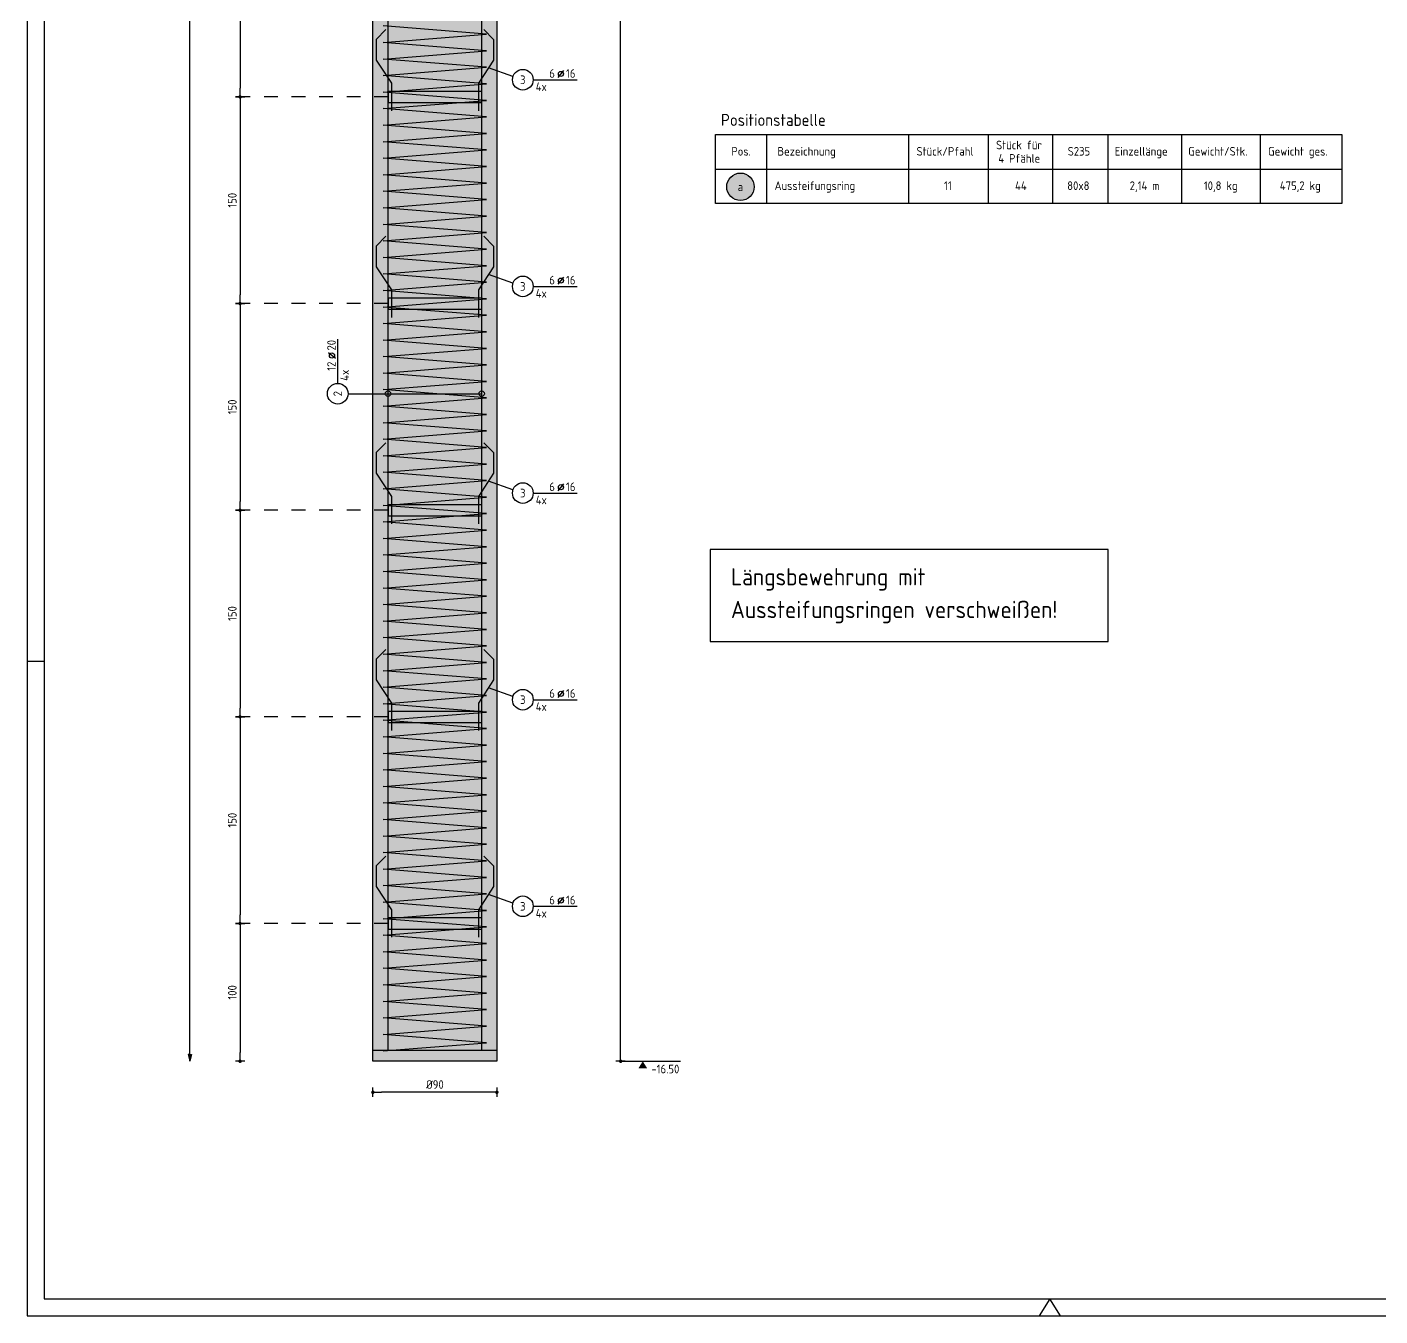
# Model space of a CAD drawing. Extents: x 1.8 to 29.5, y 2.9 to 24.8.
# Drawn here: x 10.01 to 19.83, y 2.91 to 12.26 of the extents above; entities that cross this region are included whole.
import ezdxf
from ezdxf.enums import TextEntityAlignment as Align

# ---------------------------------------------------------------- set-up
doc = ezdxf.new("R2010")
doc.units = 0
doc.header["$LTSCALE"] = 0.25
doc.linetypes.add('AUSGEZOGEN', pattern=[1000.01, 1000, 0.01])
doc.linetypes.add('DASHDOT2', pattern=[0.5, 0.25, -0.125, 0, -0.125])
for name, color, linetype in [('ACHSEN', 7, 'Continuous'), ('BETON', 7, 'Continuous'), ('grau_hell', 7, 'Continuous'), ('grau_mittel', 7, 'Continuous'), ('HILFE', 7, 'Continuous'), ('koten', 7, 'Continuous'), ('MASSE', 7, 'Continuous'), ('POS', 7, 'Continuous'), ('RAHMEN', 7, 'Continuous'), ('RND', 7, 'Continuous'), ('STAHL', 7, 'Continuous'), ('TEXT', 7, 'Continuous')]:
    doc.layers.add(name, color=color, linetype=linetype)
doc.layers.add('NOPLOT', color=7, linetype='Continuous', plot=False)
doc.styles.add('txt', font='isocp.shx')
doc.dimstyles.new('DOT_I', dxfattribs={"dimscale": 0.25, "dimtxt": 0.25, "dimasz": 0.25, "dimexe": 0.1, "dimexo": 0.3, "dimgap": 0.1, "dimtad": 1, "dimdec": 3, "dimzin": 3, "dimtxsty": 'txt', "dimblk": 'DOT', "dimblk1": 'DOT', "dimblk2": 'DOT', "dimsah": 1, "dimcen": 0.1, "dimse1": 1, "dimse2": 1, "dimazin": 0, "dimtfac": 1, "dimtdec": 4, "dimtix": 1, "dimtmove": 2, "dimatfit": 3, "dimfxl": 0, "dimtvp": 1, "dimtolj": 1, "dimtzin": 0, "dimarcsym": 0})

# ---------------------------------------------------------------- blocks, each defined once
blk = doc.blocks.new('DINA1')
at = {"layer": 'RAHMEN'}
for p, q in [((0, 59.4), (0, 0)), ((84.1, 59.4), (0, 59.4)), ((84.1, 0), (84.1, 59.4)), ((0, 0), (84.1, 0))]:
    blk.add_line(p, q, dxfattribs=at)
at = {"layer": 'RAHMEN', "color": 7, "linetype": 'Continuous'}
for p, q in [((41.74, 59.4), (42.05, 58.9)), ((42.05, 58.9), (42.36, 59.4)), ((84.1, 30.01), (83.6, 29.7)), ((83.6, 29.7), (84.1, 29.39)), ((42.05, 0.5), (41.74, 0)), ((42.36, 0), (42.05, 0.5))]:
    blk.add_line(p, q, dxfattribs=at)
at = {"layer": 'RAHMEN', "color": 5}
for p, q in [((2, 58.9), (2, 0.5)), ((83.6, 58.9), (2, 58.9)), ((83.6, 0.5), (83.6, 58.9)), ((2, 0.5), (83.6, 0.5))]:
    blk.add_line(p, q, dxfattribs=at)
at = {"layer": 'RAHMEN', "color": 7}
for p, q in [((21, 0), (21, 0.5)), ((46.1, 0), (46.1, 0.5)), ((65.1, 0.5), (65.1, 0))]:
    blk.add_line(p, q, dxfattribs=at)
at = {"layer": 'RAHMEN', "color": 7, "style": 'txt'}
blk.add_text('DIN A1   0.5 m2', height=0.25, dxfattribs=at).set_placement((1.989, 0.133))
blk = doc.blocks.new('DOT')
at = {"layer": 'MASSE', "color": 7, "linetype": 'Continuous'}
for p, q in [((0, 0), (-1, 0)), ((0, 0.54), (0, -0.54))]:
    blk.add_line(p, q, dxfattribs=at)
at = {"layer": 'MASSE', "color": 7, "linetype": 'Continuous', "const_width": 0.2}
blk.add_lwpolyline([(-0.1, 0, 1), (0.1, 0, 1)], format="xyb", close=True, dxfattribs=at)
blk = doc.blocks.new('*D26')
at = {"layer": 'Defpoints', "color": 0, "linetype": 'AUSGEZOGEN', "transparency": 16777216}
for p in [(14.3204, 21.2555), (14.3204, 21.2555), (14.3204, 4.7555)]:
    blk.add_point(p, dxfattribs=at)
at = {"layer": 'MASSE', "color": 0, "linetype": 'AUSGEZOGEN', "lineweight": -2, "transparency": 16777216}
blk.add_line((14.3204, 4.818), (14.3204, 21.193), dxfattribs=at)
at = {"layer": 'MASSE', "color": 0, "linetype": 'AUSGEZOGEN', "lineweight": -2, "transparency": 16777216, "xscale": 0.0625, "yscale": 0.0625, "zscale": 0.0625}
for p, rotation in [((14.3204, 21.2555), 90), ((14.3204, 4.7555), 270)]:
    blk.add_blockref('DOT', p, dxfattribs=dict(at, rotation=rotation))
at = {"layer": 'MASSE', "color": 0, "linetype": 'AUSGEZOGEN', "transparency": 16777216, "insert": (14.2642, 13.0055), "char_height": 0.0625, "attachment_point": 5, "rotation": 90, "style": 'txt'}
blk.add_mtext('\\A1;1650', dxfattribs=at)
blk = doc.blocks.new('OKRD_U')
at = {"color": 0, "linetype": 'ByBlock'}
blk.add_solid([(-0.125, -0.202), (0.125, -0.202), (0, 0)], dxfattribs=at)
at = {"color": 0, "linetype": 'ByBlock', "style": 'txt'}
blk.add_attdef('OKRD', (0.25, -0.35), '', height=0.25, dxfattribs=at)
blk = doc.blocks.new('*D27')
at = {"layer": 'Defpoints', "color": 0, "linetype": 'AUSGEZOGEN', "transparency": 16777216}
for p in [(12.522, 4.5305), (12.522, 4.5305), (13.422, 4.5305)]:
    blk.add_point(p, dxfattribs=at)
at = {"layer": 'MASSE', "color": 0, "linetype": 'AUSGEZOGEN', "lineweight": -2, "transparency": 16777216}
blk.add_line((13.3595, 4.5305), (12.5845, 4.5305), dxfattribs=at)
at = {"layer": 'MASSE', "color": 0, "linetype": 'AUSGEZOGEN', "lineweight": -2, "transparency": 16777216, "xscale": 0.0625, "yscale": 0.0625, "zscale": 0.0625, "rotation": 180}
blk.add_blockref('DOT', (12.522, 4.5305), dxfattribs=at)
at = {"layer": 'MASSE', "color": 0, "linetype": 'AUSGEZOGEN', "lineweight": -2, "transparency": 16777216, "xscale": 0.0625, "yscale": 0.0625, "zscale": 0.0625}
blk.add_blockref('DOT', (13.422, 4.5305), dxfattribs=at)
at = {"layer": 'MASSE', "color": 0, "linetype": 'AUSGEZOGEN', "transparency": 16777216, "insert": (12.972, 4.5867), "char_height": 0.0625, "attachment_point": 5, "style": 'txt'}
blk.add_mtext('\\A1;%%C90', dxfattribs=at)
blk = doc.blocks.new('*D37')
at = {"layer": 'Defpoints', "color": 0, "linetype": 'AUSGEZOGEN', "transparency": 16777216}
for p in [(11.5578, 13.2555), (11.5578, 11.7555), (11.5578, 11.7555)]:
    blk.add_point(p, dxfattribs=at)
at = {"layer": 'MASSE', "color": 0, "linetype": 'AUSGEZOGEN', "lineweight": -2, "transparency": 16777216}
blk.add_line((11.5578, 13.193), (11.5578, 11.818), dxfattribs=at)
at = {"layer": 'MASSE', "color": 0, "linetype": 'AUSGEZOGEN', "lineweight": -2, "transparency": 16777216, "xscale": 0.0625, "yscale": 0.0625, "zscale": 0.0625}
for p, rotation in [((11.5578, 13.2555), 90), ((11.5578, 11.7555), 270)]:
    blk.add_blockref('DOT', p, dxfattribs=dict(at, rotation=rotation))
at = {"layer": 'MASSE', "color": 0, "linetype": 'AUSGEZOGEN', "transparency": 16777216, "insert": (11.5015, 12.5055), "char_height": 0.0625, "attachment_point": 5, "rotation": 90, "style": 'txt'}
blk.add_mtext('\\A1;150', dxfattribs=at)
blk = doc.blocks.new('*D38')
at = {"layer": 'Defpoints', "color": 0, "linetype": 'AUSGEZOGEN', "transparency": 16777216}
for p in [(11.5578, 11.7555), (11.5578, 10.2555), (11.5578, 10.2555)]:
    blk.add_point(p, dxfattribs=at)
at = {"layer": 'MASSE', "color": 0, "linetype": 'AUSGEZOGEN', "lineweight": -2, "transparency": 16777216}
blk.add_line((11.5578, 11.693), (11.5578, 10.318), dxfattribs=at)
at = {"layer": 'MASSE', "color": 0, "linetype": 'AUSGEZOGEN', "lineweight": -2, "transparency": 16777216, "xscale": 0.0625, "yscale": 0.0625, "zscale": 0.0625}
for p, rotation in [((11.5578, 11.7555), 90), ((11.5578, 10.2555), 270)]:
    blk.add_blockref('DOT', p, dxfattribs=dict(at, rotation=rotation))
at = {"layer": 'MASSE', "color": 0, "linetype": 'AUSGEZOGEN', "transparency": 16777216, "insert": (11.5015, 11.0055), "char_height": 0.0625, "attachment_point": 5, "rotation": 90, "style": 'txt'}
blk.add_mtext('\\A1;150', dxfattribs=at)
blk = doc.blocks.new('*D39')
at = {"layer": 'Defpoints', "color": 0, "linetype": 'AUSGEZOGEN', "transparency": 16777216}
for p in [(11.5578, 10.2555), (11.5578, 8.7555), (11.5578, 8.7555)]:
    blk.add_point(p, dxfattribs=at)
at = {"layer": 'MASSE', "color": 0, "linetype": 'AUSGEZOGEN', "lineweight": -2, "transparency": 16777216}
blk.add_line((11.5578, 10.193), (11.5578, 8.818), dxfattribs=at)
at = {"layer": 'MASSE', "color": 0, "linetype": 'AUSGEZOGEN', "lineweight": -2, "transparency": 16777216, "xscale": 0.0625, "yscale": 0.0625, "zscale": 0.0625}
for p, rotation in [((11.5578, 10.2555), 90), ((11.5578, 8.7555), 270)]:
    blk.add_blockref('DOT', p, dxfattribs=dict(at, rotation=rotation))
at = {"layer": 'MASSE', "color": 0, "linetype": 'AUSGEZOGEN', "transparency": 16777216, "insert": (11.5015, 9.5055), "char_height": 0.0625, "attachment_point": 5, "rotation": 90, "style": 'txt'}
blk.add_mtext('\\A1;150', dxfattribs=at)
blk = doc.blocks.new('*D40')
at = {"layer": 'Defpoints', "color": 0, "linetype": 'AUSGEZOGEN', "transparency": 16777216}
for p in [(11.5578, 8.7555), (11.5578, 7.2555), (11.5578, 7.2555)]:
    blk.add_point(p, dxfattribs=at)
at = {"layer": 'MASSE', "color": 0, "linetype": 'AUSGEZOGEN', "lineweight": -2, "transparency": 16777216}
blk.add_line((11.5578, 8.693), (11.5578, 7.318), dxfattribs=at)
at = {"layer": 'MASSE', "color": 0, "linetype": 'AUSGEZOGEN', "lineweight": -2, "transparency": 16777216, "xscale": 0.0625, "yscale": 0.0625, "zscale": 0.0625}
for p, rotation in [((11.5578, 8.7555), 90), ((11.5578, 7.2555), 270)]:
    blk.add_blockref('DOT', p, dxfattribs=dict(at, rotation=rotation))
at = {"layer": 'MASSE', "color": 0, "linetype": 'AUSGEZOGEN', "transparency": 16777216, "insert": (11.5015, 8.0055), "char_height": 0.0625, "attachment_point": 5, "rotation": 90, "style": 'txt'}
blk.add_mtext('\\A1;150', dxfattribs=at)
blk = doc.blocks.new('*D41')
at = {"layer": 'Defpoints', "color": 0, "linetype": 'AUSGEZOGEN', "transparency": 16777216}
for p in [(11.5578, 7.2555), (11.5578, 5.7555), (11.5578, 5.7555)]:
    blk.add_point(p, dxfattribs=at)
at = {"layer": 'MASSE', "color": 0, "linetype": 'AUSGEZOGEN', "lineweight": -2, "transparency": 16777216}
blk.add_line((11.5578, 7.193), (11.5578, 5.818), dxfattribs=at)
at = {"layer": 'MASSE', "color": 0, "linetype": 'AUSGEZOGEN', "lineweight": -2, "transparency": 16777216, "xscale": 0.0625, "yscale": 0.0625, "zscale": 0.0625}
for p, rotation in [((11.5578, 7.2555), 90), ((11.5578, 5.7555), 270)]:
    blk.add_blockref('DOT', p, dxfattribs=dict(at, rotation=rotation))
at = {"layer": 'MASSE', "color": 0, "linetype": 'AUSGEZOGEN', "transparency": 16777216, "insert": (11.5015, 6.5055), "char_height": 0.0625, "attachment_point": 5, "rotation": 90, "style": 'txt'}
blk.add_mtext('\\A1;150', dxfattribs=at)
blk = doc.blocks.new('*D42')
at = {"layer": 'Defpoints', "color": 0, "linetype": 'AUSGEZOGEN', "transparency": 16777216}
for p in [(11.5578, 5.7555), (11.5578, 4.7555), (11.5578, 4.7555)]:
    blk.add_point(p, dxfattribs=at)
at = {"layer": 'MASSE', "color": 0, "linetype": 'AUSGEZOGEN', "lineweight": -2, "transparency": 16777216}
blk.add_line((11.5578, 5.693), (11.5578, 4.818), dxfattribs=at)
at = {"layer": 'MASSE', "color": 0, "linetype": 'AUSGEZOGEN', "lineweight": -2, "transparency": 16777216, "xscale": 0.0625, "yscale": 0.0625, "zscale": 0.0625}
for p, rotation in [((11.5578, 5.7555), 90), ((11.5578, 4.7555), 270)]:
    blk.add_blockref('DOT', p, dxfattribs=dict(at, rotation=rotation))
at = {"layer": 'MASSE', "color": 0, "linetype": 'AUSGEZOGEN', "transparency": 16777216, "insert": (11.5015, 5.2555), "char_height": 0.0625, "attachment_point": 5, "rotation": 90, "style": 'txt'}
blk.add_mtext('\\A1;100', dxfattribs=at)
blk = doc.blocks.new('Pfeillinie')
at = {"layer": 'TEXT', "linetype": 'Continuous'}
blk.add_hatch(color=7, dxfattribs=at).paths.add_polyline_path([(0, 0), (-0.8, 0.2), (-0.8, 0), (-0.8, -0.2)])
at = {"layer": 'TEXT', "color": 7, "linetype": 'Continuous'}
for p, q in [((-0.8, 0), (-0.8, 0.2)), ((-0.8, 0.2), (0, 0)), ((-0.8, 0), (-0.8, -0.2)), ((-0.8, -0.2), (0, 0))]:
    blk.add_line(p, q, dxfattribs=at)
blk = doc.blocks.new('RND_LEI')
at = {"layer": 'RND', "color": 7, "linetype": 'Continuous'}
blk.add_line((1.022, 0.066), (1.19, 0.27), dxfattribs=at)
for centre, radius in [((0, 0), 0.3), ((1.106, 0.168), 0.075)]:
    blk.add_circle(centre, radius, dxfattribs=at)
at = {"layer": 'RND', "color": 7, "linetype": 'Continuous', "style": 'txt'}
blk.add_attdef('POSL', text='', height=0.25, dxfattribs=at).set_placement((0, 0), align=Align.MIDDLE)
blk.add_attdef('ANZ', text='', height=0.25, dxfattribs=at).set_placement((0.931, 0.057), align=Align.RIGHT)
for tag, p in [('DUM', (1.253, 0.057)), ('ABSTD', (1.674, 0.057)), ('POSTXT', (0.374, -0.327))]:
    blk.add_attdef(tag, p, '', height=0.25, dxfattribs=at)
blk = doc.blocks.new('pos_ausz')
at = {"layer": 'grau_hell', "true_color": 0xfcfcfc}
blk.add_hatch(color=7, dxfattribs=at).paths.add_polyline_path([(-0.4, 0, 1), (0.4, 0, 1)])
at = {"layer": 'POS', "color": 1, "linetype": 'Continuous'}
blk.add_circle((0, 0), 0.4, dxfattribs=at)
at = {"layer": 'POS', "color": 7, "linetype": 'Continuous', "style": 'txt'}
blk.add_attdef('POSNAME', text='', height=0.25, dxfattribs=at).set_placement((0, 0), align=Align.MIDDLE)
blk.add_attdef('POSABM', (0.6, 0.05), '', height=0.25, dxfattribs=at)

msp = doc.modelspace()

# ---------------------------------------------------------------- hatches: boundary and pattern name
at = {"layer": 'grau_mittel'}
msp.add_hatch(color=61, dxfattribs=at).paths.add_polyline_path([(13.422, 20.5055), (12.522, 20.5055), (12.522, 4.7555), (13.422, 4.7555)])

# ---------------------------------------------------------------- linework, layer by layer
at = {"layer": 'ACHSEN', "color": 102, "linetype": 'DASHDOT2'}
for p, q in [((12.632, 11.7555), (11.5578, 11.7555)), ((12.632, 10.2555), (11.5578, 10.2555)), ((12.632, 8.7555), (11.5578, 8.7555)), ((12.632, 7.2555), (11.5578, 7.2555)), ((12.632, 5.7555), (11.5578, 5.7555))]:
    msp.add_line(p, q, dxfattribs=at)
at = {"layer": 'BETON', "color": 6, "linetype": 'AUSGEZOGEN'}
for p, q in [((12.522, 4.7555), (12.522, 20.4555)), ((13.422, 20.4555), (13.422, 4.7555)), ((13.422, 4.7555), (12.522, 4.7555))]:
    msp.add_line(p, q, dxfattribs=at)
at = {"layer": 'HILFE', "color": 102, "linetype": 'AUSGEZOGEN'}
for p, q in [((15.3799, 11.4819), (15.3799, 10.9819)), ((16.41, 11.4819), (16.41, 10.9819)), ((16.9875, 11.4819), (16.9875, 10.9819)), ((17.4547, 11.4819), (17.4547, 10.9819)), ((17.858, 11.4819), (17.858, 10.9819)), ((18.3922, 11.4819), (18.3922, 10.9819)), ((18.962, 11.4819), (18.962, 10.9819)), ((15.008, 11.2319), (19.5549, 11.2319)), ((14.3204, 4.7555), (14.754, 4.7555))]:
    msp.add_line(p, q, dxfattribs=at)
msp.add_lwpolyline([(15.008, 11.4819), (19.5549, 11.4819), (19.5549, 10.9819), (15.008, 10.9819)], close=True, dxfattribs=at)
at = {"layer": 'NOPLOT', "color": 191, "linetype": 'Continuous'}
msp.add_line((13.422, 4.8345), (12.522, 4.8345), dxfattribs=at)
at = {"layer": 'POS', "color": 1, "linetype": 'AUSGEZOGEN'}
msp.add_circle((15.1902, 11.1029), 0.1, dxfattribs=at)
at = {"layer": 'RND', "color": 102, "linetype": 'AUSGEZOGEN'}
for p, q in [((13.5389, 11.9027), (13.3611, 11.9669)), ((13.5389, 10.4027), (13.3611, 10.4669)), ((12.3421, 9.6014), (13.312, 9.6014)), ((13.5389, 8.9027), (13.3611, 8.9669)), ((13.5389, 7.4027), (13.3611, 7.4669)), ((13.5389, 5.9027), (13.3611, 5.9669))]:
    msp.add_line(p, q, dxfattribs=at)
at = {"layer": 'RND', "color": 7, "linetype": 'AUSGEZOGEN'}
for p, q in [((13.6855, 11.8802), (14.0055, 11.8802)), ((13.6855, 10.3802), (14.0055, 10.3802)), ((12.2671, 9.6764), (12.2671, 9.9964)), ((13.6855, 8.8802), (14.0055, 8.8802)), ((13.6855, 7.3802), (14.0055, 7.3802)), ((13.6855, 5.8802), (14.0055, 5.8802))]:
    msp.add_line(p, q, dxfattribs=at)
at = {"layer": 'RND', "color": 102, "linetype": 'AUSGEZOGEN'}
msp.add_lwpolyline([(11.1939, 4.7555), (11.1939, 21.2555)], dxfattribs=at)
at = {"layer": 'RND', "color": 1, "linetype": 'AUSGEZOGEN'}
for points in [[(12.632, 4.8305), (12.632, 21.2305)], [(13.312, 4.8305), (13.312, 21.2305)], [(12.6168, 12.244), (12.546, 12.1733), (12.546, 12.0233), (12.656, 11.8555), (12.656, 11.6555)], [(12.597, 4.8305), (13.347, 4.8905), (12.597, 4.9505), (13.347, 5.0105), (12.597, 5.0705), (13.347, 5.1305), (12.597, 5.1905), (13.347, 5.2505), (12.597, 5.3105), (13.347, 5.3705), (12.597, 5.4305), (13.347, 5.4905), (12.597, 5.5505), (13.347, 5.6105), (12.597, 5.6705), (13.347, 5.7305), (12.597, 5.7905), (13.347, 5.8505), (12.597, 5.9105), (13.347, 5.9705), (12.597, 6.0305), (13.347, 6.0905), (12.597, 6.1505), (13.347, 6.2105), (12.597, 6.2705), (13.347, 6.3305), (12.597, 6.3905), (13.347, 6.4505), (12.597, 6.5105), (13.347, 6.5705), (12.597, 6.6305), (13.347, 6.6905), (12.597, 6.7505), (13.347, 6.8105), (12.597, 6.8705), (13.347, 6.9305), (12.597, 6.9905), (13.347, 7.0505), (12.597, 7.1105), (13.347, 7.1705), (12.597, 7.2305), (13.347, 7.2905), (12.597, 7.3505), (13.347, 7.4105), (12.597, 7.4705), (13.347, 7.5305), (12.597, 7.5905), (13.347, 7.6505), (12.597, 7.7105), (13.347, 7.7705), (12.597, 7.8305), (13.347, 7.8905), (12.597, 7.9505), (13.347, 8.0105), (12.597, 8.0705), (13.347, 8.1305), (12.597, 8.1905), (13.347, 8.2505), (12.597, 8.3105), (13.347, 8.3705), (12.597, 8.4305), (13.347, 8.4905), (12.597, 8.5505), (13.347, 8.6105), (12.597, 8.6705), (13.347, 8.7305), (12.597, 8.7905), (13.347, 8.8505), (12.597, 8.9105), (13.347, 8.9705), (12.597, 9.0305), (13.347, 9.0905), (12.597, 9.1505), (13.347, 9.2105), (12.597, 9.2705), (13.347, 9.3305), (12.597, 9.3905), (13.347, 9.4505), (12.597, 9.5105), (13.347, 9.5705), (12.597, 9.6305), (13.347, 9.6905), (12.597, 9.7505), (13.347, 9.8105), (12.597, 9.8705), (13.347, 9.9305), (12.597, 9.9905), (13.347, 10.0505), (12.597, 10.1105), (13.347, 10.1705), (12.597, 10.2305), (13.347, 10.2905), (12.597, 10.3505), (13.347, 10.4105), (12.597, 10.4705), (13.347, 10.5305), (12.597, 10.5905), (13.347, 10.6505), (12.597, 10.7105), (13.347, 10.7705), (12.597, 10.8305), (13.347, 10.8905), (12.597, 10.9505), (13.347, 11.0105), (12.597, 11.0705), (13.347, 11.1305), (12.597, 11.1905), (13.347, 11.2505), (12.597, 11.3105), (13.347, 11.3705), (12.597, 11.4305), (13.347, 11.4905), (12.597, 11.5505), (13.347, 11.6105), (12.597, 11.6705), (13.347, 11.7305), (12.597, 11.7905), (13.347, 11.8505), (12.597, 11.9105), (13.347, 11.9705), (12.597, 12.0305), (13.347, 12.0905), (12.597, 12.1505), (13.347, 12.2105), (12.597, 12.2705)], [(13.3273, 12.244), (13.398, 12.1733), (13.398, 12.0233), (13.288, 11.8555), (13.288, 11.6555)], [(12.6168, 10.744), (12.546, 10.6733), (12.546, 10.5233), (12.656, 10.3555), (12.656, 10.1555)], [(13.3273, 10.744), (13.398, 10.6733), (13.398, 10.5233), (13.288, 10.3555), (13.288, 10.1555)], [(12.6168, 9.244), (12.546, 9.1733), (12.546, 9.0233), (12.656, 8.8555), (12.656, 8.6555)], [(13.3273, 9.244), (13.398, 9.1733), (13.398, 9.0233), (13.288, 8.8555), (13.288, 8.6555)], [(12.6168, 7.744), (12.546, 7.6733), (12.546, 7.5233), (12.656, 7.3555), (12.656, 7.1555)], [(13.3273, 7.744), (13.398, 7.6733), (13.398, 7.5233), (13.288, 7.3555), (13.288, 7.1555)], [(12.6168, 6.244), (12.546, 6.1733), (12.546, 6.0233), (12.656, 5.8555), (12.656, 5.6555)], [(13.3273, 6.244), (13.398, 6.1733), (13.398, 6.0233), (13.288, 5.8555), (13.288, 5.6555)]]:
    msp.add_lwpolyline(points, dxfattribs=at)
at = {"layer": 'RND', "color": 7, "linetype": 'AUSGEZOGEN'}
for centre in [(12.632, 9.6014), (13.312, 9.6014)]:
    msp.add_circle(centre, 0.02, dxfattribs=at)
at = {"layer": 'STAHL', "color": 102, "linetype": 'AUSGEZOGEN'}
for points in [[(12.632, 11.7155), (13.312, 11.7155), (13.312, 11.7955), (12.632, 11.7955)], [(12.632, 10.2155), (13.312, 10.2155), (13.312, 10.2955), (12.632, 10.2955)], [(12.632, 8.7155), (13.312, 8.7155), (13.312, 8.7955), (12.632, 8.7955)], [(12.632, 7.2155), (13.312, 7.2155), (13.312, 7.2955), (12.632, 7.2955)], [(12.632, 5.7155), (13.312, 5.7155), (13.312, 5.7955), (12.632, 5.7955)]]:
    msp.add_lwpolyline(points, close=True, dxfattribs=at)
at = {"layer": 'TEXT', "color": 6, "linetype": 'AUSGEZOGEN'}
msp.add_lwpolyline([(14.9708, 7.8026), (17.8586, 7.8026), (17.8586, 8.4707), (14.9708, 8.4707)], close=True, dxfattribs=at)

# ---------------------------------------------------------------- block references
at = {"layer": 'koten', "color": 7, "linetype": 'AUSGEZOGEN', "xscale": 0.25, "yscale": 0.25, "zscale": 0.25}
msp.add_blockref('OKRD_U', (14.4811, 4.7555), dxfattribs=at).add_auto_attribs({'OKRD': '-16.50'})
at = {"layer": 'POS', "color": 7, "linetype": 'AUSGEZOGEN', "xscale": 0.25, "yscale": 0.25, "zscale": 0.25}
msp.add_blockref('pos_ausz', (15.1902, 11.1029), dxfattribs=at).add_auto_attribs({'POSNAME': 'a'})
at = {"layer": 'RAHMEN', "xscale": 0.25, "yscale": 0.25, "zscale": 0.25, "rotation": 270}
msp.add_blockref('DINA1', (10.0117, 23.9319), dxfattribs=at)
at = {"layer": 'RND', "color": 7, "linetype": 'AUSGEZOGEN', "xscale": 0.25, "yscale": 0.25, "zscale": 0.25}
for p in [(13.6105, 11.8802), (13.6105, 10.3802), (13.6105, 8.8802), (13.6105, 7.3802), (13.6105, 5.8802)]:
    msp.add_blockref('RND_LEI', p, dxfattribs=at).add_auto_attribs({'POSL': '3', 'DUM': '16', 'ANZ': '6', 'POSTXT': '4x'})
at = {"layer": 'RND', "color": 7, "linetype": 'AUSGEZOGEN', "xscale": 0.25, "yscale": 0.25, "zscale": 0.25, "rotation": 90}
msp.add_blockref('RND_LEI', (12.2671, 9.6014), dxfattribs=at).add_auto_attribs({'POSL': '2', 'DUM': '20', 'ANZ': '12', 'POSTXT': '4x'})
at = {"layer": 'RND', "color": 102, "linetype": 'AUSGEZOGEN', "xscale": 0.0625, "yscale": 0.0625, "zscale": 0.0625, "rotation": 270}
msp.add_blockref('Pfeillinie', (11.1939, 4.7555), dxfattribs=at)

# ---------------------------------------------------------------- texts
at = {"layer": 'TEXT', "color": 1, "linetype": 'AUSGEZOGEN', "style": 'txt'}
msp.add_text('Positionstabelle', height=0.0875, dxfattribs=at).set_placement((15.0485, 11.545))
at = {"layer": 'TEXT', "color": 7, "linetype": 'AUSGEZOGEN', "style": 'txt'}
for s, p in [('Pos.', (15.124, 11.3294)), ('Bezeichnung', (15.4589, 11.3294)), ('Stück/Pfahl', (16.4683, 11.3294)), ('Stück für', (17.0458, 11.375)), ('S235', (17.5656, 11.3294)), ('Einzellänge', (17.907, 11.3294)), ('Gewicht/Stk.', (18.4405, 11.3294)), ('Gewicht ges.', (19.0203, 11.3294)), ('4 Pfähle', (17.062, 11.2778)), ('Aussteifungsring', (15.438, 11.0799)), ('11', (16.668, 11.0799)), ('44', (17.1836, 11.0799)), ('80x8', (17.5622, 11.0799)), ('2,14 m', (18.0155, 11.0799)), ('10,8 kg', (18.5536, 11.0799)), ('475,2 kg', (19.1054, 11.0799))]:
    msp.add_text(s, height=0.0625, dxfattribs=at).set_placement(p)
at = {"layer": 'TEXT', "color": 6, "linetype": 'AUSGEZOGEN', "style": 'txt'}
for s, p in [('Längsbewehrung mit ', (15.1213, 8.2099)), ('Aussteifungsringen verschweißen!', (15.1213, 7.9724))]:
    msp.add_text(s, height=0.125, dxfattribs=at).set_placement(p)

# ---------------------------------------------------------------- dimensions: what is measured, and where the dimension line sits
at = {"layer": 'MASSE', "color": 7, "linetype": 'AUSGEZOGEN'}
for base, p1, p2, override, picture, middle in [((14.3204, 21.2555), (14.3204, 4.7555), (14.3204, 21.2555), {"dimscale": 0.25, "dimdec": 0, "dimlfac": 100}, '*D26', (14.2642, 13.0055)), ((11.5578, 11.7555), (11.5578, 13.2555), (11.5578, 11.7555), {"dimdec": 0, "dimlfac": 100}, '*D37', (11.5015, 12.5055)), ((11.5578, 10.2555), (11.5578, 11.7555), (11.5578, 10.2555), {"dimdec": 0, "dimlfac": 100}, '*D38', (11.5015, 11.0055)), ((11.5578, 8.7555), (11.5578, 10.2555), (11.5578, 8.7555), {"dimdec": 0, "dimlfac": 100}, '*D39', (11.5015, 9.5055)), ((11.5578, 7.2555), (11.5578, 8.7555), (11.5578, 7.2555), {"dimdec": 0, "dimlfac": 100}, '*D40', (11.5015, 8.0055)), ((11.5578, 5.7555), (11.5578, 7.2555), (11.5578, 5.7555), {"dimdec": 0, "dimlfac": 100}, '*D41', (11.5015, 6.5055)), ((11.5578, 4.7555), (11.5578, 5.7555), (11.5578, 4.7555), {"dimdec": 0, "dimlfac": 100}, '*D42', (11.5015, 5.2555))]:
    dim = msp.add_linear_dim(base=base, p1=p1, p2=p2, angle=90, dimstyle='DOT_I', override=override, dxfattribs=at)
    dim.commit()
    dim.dimension.update_dxf_attribs({"geometry": picture, "text_midpoint": middle})
dim = msp.add_linear_dim(base=(12.522, 4.5305), p1=(13.422, 4.5305), p2=(12.522, 4.5305), text='%%C<>', dimstyle='DOT_I', override={"dimscale": 0.25, "dimdec": 0, "dimlfac": 100}, dxfattribs=at)
dim.commit()
dim.dimension.update_dxf_attribs({"geometry": '*D27', "text_midpoint": (12.972, 4.5867)})

doc.saveas('drawing.dxf')
